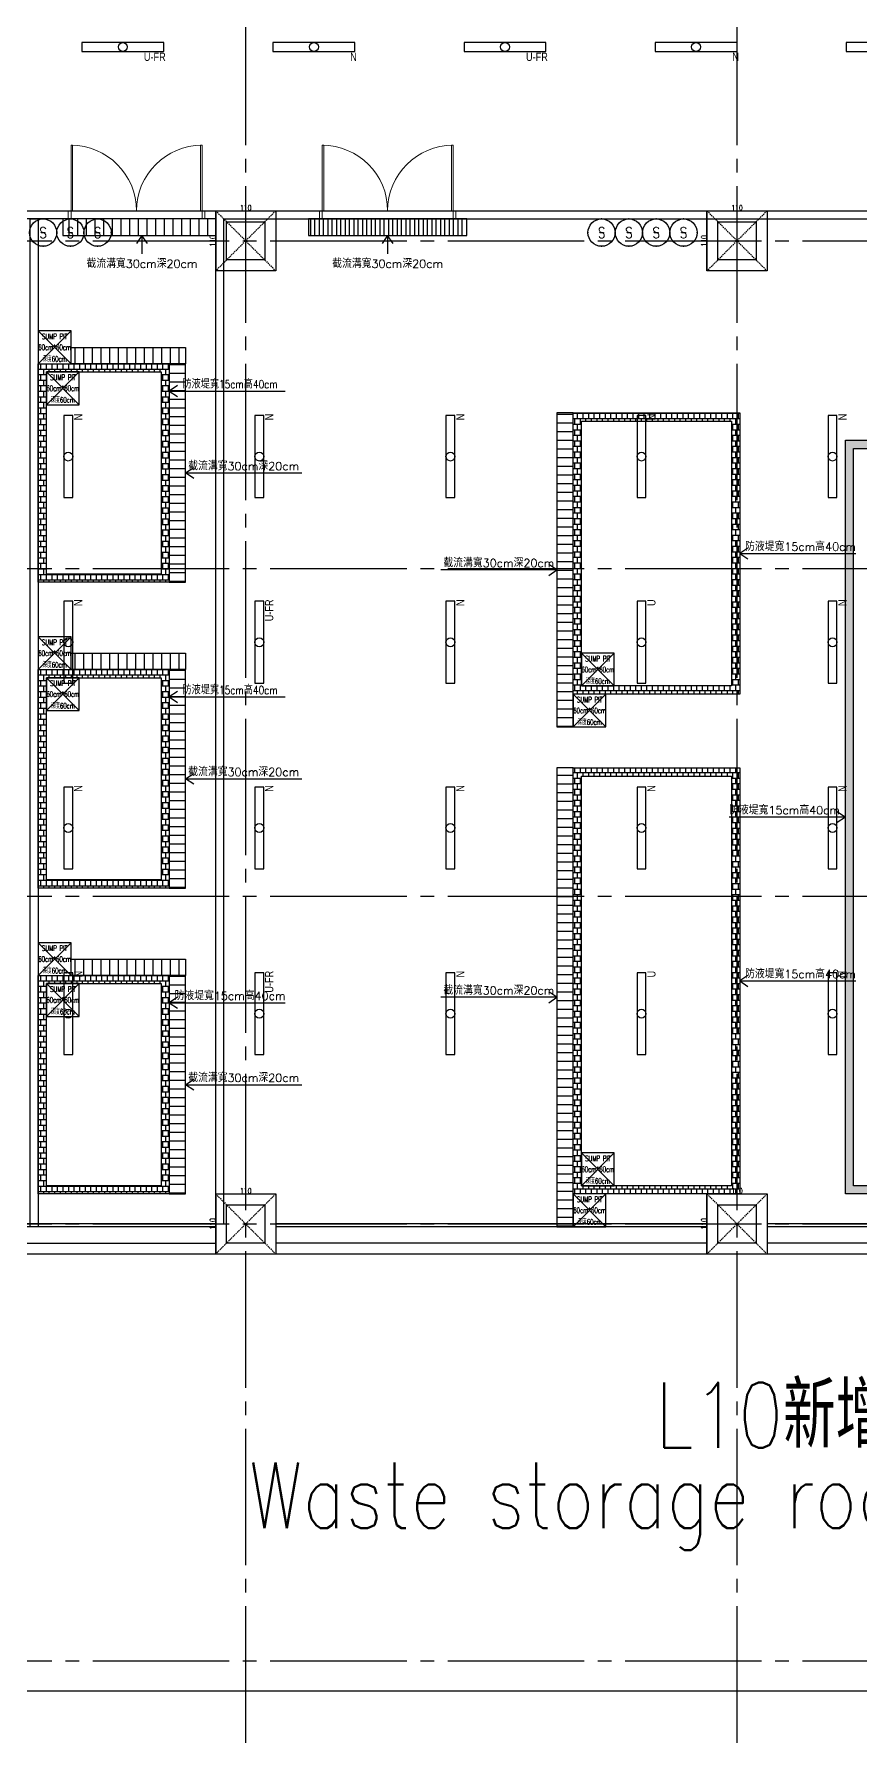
# Model space of a CAD drawing. Header units: millimetres. Extents: x -25195 to 195597, y 6477 to 112111.
# Drawn here: x 9572 to 11085, y 10600 to 13728 of the extents above; entities that cross this region are included whole.
import ezdxf
from ezdxf.enums import TextEntityAlignment as Align

# ---------------------------------------------------------------- set-up
doc = ezdxf.new("R2010")
doc.units = ezdxf.units.MM
doc.header["$LTSCALE"] = 100
doc.linetypes.add('X-N-FAB-L10$0$COL-CEN-LIN', pattern=[3.25, 2.5, -0.25, 0.25, -0.25])
doc.linetypes.add('X-N-FAB-L10$0$HIDDEN', pattern=[0.375, 0.25, -0.125])
for name, color, linetype in [('0-XREF', 7, 'Continuous'), ('188K-SM-06-F1-L10-ELEC-LIGHT-Y2257103$0$E-LIGHT(W)-N', 8, 'Continuous'), ('188K-SM-06-F1-L10-ELEC-LIGHT-Y2257103$0$E-LIGHT(W)-U FR', 8, 'Continuous'), ('188K-SM-06-F1-L10-ELEC-LIGHT-Y2257103$0$E-LIGHT(W)-U XLPE', 8, 'Continuous'), ('188K-SM-06-F1-L10-ELEC-LIGHT-Y2257103$0$E-LIGHT-SW', 8, 'Continuous'), ('X-N-FAB-L10$0$00-Dike', 8, 'Continuous'), ('X-N-FAB-L10$0$00-SUMP PIT', 8, 'Continuous'), ('X-N-FAB-L10$0$00-截流溝', 8, 'Continuous'), ('X-N-FAB-L10$0$00-門', 8, 'Continuous'), ('X-N-FAB-L10$0$08', 8, 'Continuous'), ('X-N-FAB-L10$0$200K新增範圍', 8, 'Continuous'), ('X-N-FAB-L10$0$4', 8, 'Continuous'), ('X-N-FAB-L10$0$A-WALL-IN', 8, 'Continuous'), ('X-N-FAB-L10$0$BEAM', 8, 'Continuous'), ('X-N-FAB-L10$0$BLOCK', 8, 'Continuous'), ('X-N-FAB-L10$0$CCL', 8, 'X-N-FAB-L10$0$COL-CEN-LIN'), ('X-N-FAB-L10$0$COL', 8, 'Continuous'), ('X-N-FAB-L10$0$COL-S', 8, 'Continuous'), ('X-N-FAB-L10$0$DOOR', 8, 'Continuous'), ('X-N-FAB-L10$0$DRAIN', 8, 'Continuous'), ('X-N-FAB-L10$0$TXT', 8, 'Continuous'), ('X-N-FAB-L10$0$TXT-C', 8, 'Continuous'), ('X-N-FAB-L10$0$TXT-CODE', 8, 'Continuous'), ('X-N-FAB-L10$0$WALL-P', 8, 'Continuous'), ('X-N-FAB-L10$0$WALL-RC', 8, 'Continuous')]:
    doc.layers.add(name, color=color, linetype=linetype)
doc.layers.add('188K-SM-06-F1-L10-ELEC-LIGHT-Y2257103$0$Defpoints-CAS', color=8, linetype='Continuous', plot=False)
doc.styles.add('188K-SM-06-F1-L10-ELEC-LIGHT-Y2257103$0$F12P8-SM-03-C40-ELEC-LIGHT-L209207$0$Standard', font='txt.shx', dxfattribs={"bigfont": 'chineset.shx'})
doc.styles.add('188K-SM-06-F1-L10-ELEC-LIGHT-Y2257103$0$Standard', font='arial.ttf')
doc.styles.add('X-N-FAB-L10$0$CHINA', font='simplex.shx', dxfattribs={"width": 0.75, "bigfont": 'chineset.shx'})
doc.styles.add('X-N-FAB-L10$0$DIM', font='simplex.shx', dxfattribs={"width": 0.67, "bigfont": 'chineset.shx'})
doc.styles.add('X-N-FAB-L10$0$STANDARD', font='SIMPLEX', dxfattribs={"bigfont": 'BIGFONT'})
doc.dimstyles.new('X-N-FAB-L10$0$JJP_005_defpoint', dxfattribs={"dimtxt": 20, "dimasz": 0.5, "dimexe": 0.5, "dimexo": 0.5, "dimgap": 0.5, "dimtad": 1, "dimdsep": 46, "dimtxsty": 'X-N-FAB-L10$0$DIM', "dimblk": 'X-N-FAB-L10$0$_None', "dimcen": 10, "dimclrd": 256, "dimclre": 256, "dimclrt": 256, "dimadec": 0, "dimazin": 0, "dimtfac": 1, "dimtix": 1, "dimtmove": 2, "dimatfit": 3, "dimldrblk": 'X-N-FAB-L10$0$_None', "dimfxl": 0.5, "dimtolj": 1, "dimtzin": 0, "dimarcsym": 0})

# ---------------------------------------------------------------- blocks, each defined once
blk = doc.blocks.new('*U80')
at = {"ltscale": 600}
blk.add_lwpolyline([(75, 8.1), (-75, 8.1), (-75, -8.1), (75, -8.1)], close=True, dxfattribs=at)
blk.add_circle((0, 0), 8.1, dxfattribs=at)
at = {"style": '188K-SM-06-F1-L10-ELEC-LIGHT-Y2257103$0$Standard', "width": 0.8}
blk.add_text('N', height=15, rotation=360, dxfattribs=at).set_placement((78.5, -18.1), align=Align.MIDDLE_RIGHT)
blk = doc.blocks.new('*U82')
at = {"ltscale": 600}
blk.add_lwpolyline([(-75, -8.1), (75, -8.1), (75, 8.1), (-75, 8.1)], close=True, dxfattribs=at)
blk.add_circle((0, 0), 8.1, dxfattribs=at)
at = {"style": '188K-SM-06-F1-L10-ELEC-LIGHT-Y2257103$0$Standard', "width": 0.8}
blk.add_text('U-FR', height=15, rotation=360, dxfattribs=at).set_placement((78.5, -18.1), align=Align.MIDDLE_RIGHT)
blk = doc.blocks.new('*U81')
at = {"ltscale": 600}
blk.add_lwpolyline([(-75, -8.1), (75, -8.1), (75, 8.1), (-75, 8.1)], close=True, dxfattribs=at)
blk.add_circle((0, 0), 8.1, dxfattribs=at)
at = {"style": '188K-SM-06-F1-L10-ELEC-LIGHT-Y2257103$0$Standard', "width": 0.8}
blk.add_text('U', height=15, rotation=360, dxfattribs=at).set_placement((78.5, -18.1), align=Align.MIDDLE_RIGHT)
blk = doc.blocks.new('*U74')
blk.add_circle((0, 0), 25)
at = {"layer": '188K-SM-06-F1-L10-ELEC-LIGHT-Y2257103$0$Defpoints-CAS'}
blk.add_lwpolyline([(-3.5, 0.46), (3.5, 0.46), (3.5, -0.46), (-3.5, -0.46)], close=True, dxfattribs=at)
for p in [(-25, 0), (0, 25), (25, 0), (0, -25)]:
    blk.add_point(p, dxfattribs=at)
at = {"style": '188K-SM-06-F1-L10-ELEC-LIGHT-Y2257103$0$F12P8-SM-03-C40-ELEC-LIGHT-L209207$0$Standard', "width": 0.8}
blk.add_text('S', height=20, dxfattribs=at).set_placement((0, 0), align=Align.MIDDLE_CENTER)
blk = doc.blocks.new('188K-SM-06-F1-L10-ELEC-LIGHT-Y2257103')
at = {"layer": '188K-SM-06-F1-L10-ELEC-LIGHT-Y2257103$0$E-LIGHT(W)-N'}
for p in [(10085, 13705), (10785, 13705)]:
    blk.add_blockref('*U80', p, dxfattribs=at)
at = {"layer": '188K-SM-06-F1-L10-ELEC-LIGHT-Y2257103$0$E-LIGHT(W)-N', "rotation": 90}
for p in [(9635, 12955), (9985, 12955), (10335, 12955), (10685, 12955), (11035, 12955), (9635, 12615), (10335, 12615), (11035, 12615), (9635, 12275), (9985, 12275), (10335, 12275), (10685, 12275), (11035, 12275), (9635, 11935), (10335, 11935), (11035, 11935)]:
    blk.add_blockref('*U80', p, dxfattribs=at)
at = {"layer": '188K-SM-06-F1-L10-ELEC-LIGHT-Y2257103$0$E-LIGHT(W)-U FR'}
for p in [(9735, 13705), (10435, 13705), (11135, 13705)]:
    blk.add_blockref('*U82', p, dxfattribs=at)
at = {"layer": '188K-SM-06-F1-L10-ELEC-LIGHT-Y2257103$0$E-LIGHT(W)-U FR', "rotation": 90}
for p in [(9985, 12615), (9985, 11935)]:
    blk.add_blockref('*U82', p, dxfattribs=at)
at = {"layer": '188K-SM-06-F1-L10-ELEC-LIGHT-Y2257103$0$E-LIGHT(W)-U XLPE', "rotation": 90}
for p in [(10685, 12615), (10685, 11935)]:
    blk.add_blockref('*U81', p, dxfattribs=at)
at = {"layer": '188K-SM-06-F1-L10-ELEC-LIGHT-Y2257103$0$E-LIGHT-SW'}
for p in [(9588.8, 13365), (9638.8, 13365), (9688.8, 13365), (10612, 13365), (10662, 13365), (10712, 13365), (10762, 13365)]:
    blk.add_blockref('*U74', p, dxfattribs=at)
blk = doc.blocks.new('*D153')
at = {"layer": 'DefPoints', "lineweight": -2, "transparency": 16777216}
blk.add_line((0, 0), (110, 0), dxfattribs=at)
at = {"layer": 'DefPoints', "color": 0, "transparency": 16777216}
for p in [(0, 0), (110, 0), (110, 0)]:
    blk.add_point(p, dxfattribs=at)
at = {"layer": 'DefPoints', "transparency": 16777216, "insert": (55, 5.5), "char_height": 10, "attachment_point": 5, "style": 'X-N-FAB-L10$0$DIM'}
blk.add_mtext('\\A1;110', dxfattribs=at)
blk = doc.blocks.new('X-N-FAB-L10$0$_None')
blk = doc.blocks.new('*D154')
at = {"layer": 'DefPoints', "lineweight": -2, "transparency": 16777216}
blk.add_line((0, 0), (0, -110), dxfattribs=at)
at = {"layer": 'DefPoints', "color": 0, "transparency": 16777216}
for p in [(0, 0), (0, -110), (0, -110)]:
    blk.add_point(p, dxfattribs=at)
at = {"layer": 'DefPoints', "transparency": 16777216, "insert": (-5.5, -55), "char_height": 10, "attachment_point": 5, "rotation": 90, "style": 'X-N-FAB-L10$0$DIM'}
blk.add_mtext('\\A1;110', dxfattribs=at)
blk = doc.blocks.new('X-N-FAB-L10$0$A$C5b9bb6f0')
at = {"layer": 'X-N-FAB-L10$0$WALL-P'}
for p, q in [((12574.1, 2714), (11784.1, 2714)), ((12574.1, 2709), (11784.1, 2709)), ((13474.1, 2714), (12684.1, 2714)), ((13474.1, 2709), (12684.1, 2709)), ((14374.1, 2714), (13584.1, 2714)), ((14374.1, 2709), (13584.1, 2709))]:
    blk.add_line(p, q, dxfattribs=at)
at = {"layer": 'X-N-FAB-L10$0$WALL-RC'}
for p, q in [((11784.1, 2679), (12574.1, 2679)), ((13474.1, 2679), (12684.1, 2679)), ((14374.1, 2679), (13584.1, 2679)), ((16284.1, 2659), (11449.1, 2659))]:
    blk.add_line(p, q, dxfattribs=at)
blk = doc.blocks.new('X-N-FAB-L10$0$A$Cf42b12f3')
at = {"layer": 'X-N-FAB-L10$0$DOOR', "lineweight": 0}
for p, q in [((0, 120), (0, 135)), ((0, 135), (5, 135)), ((5, 135), (5, 120)), ((250, 135), (245, 135)), ((245, 135), (245, 120)), ((250, 120), (250, 135)), ((5, 120), (0, 120)), ((5, 0), (5, 120)), ((5, 120), (8, 120)), ((8, 120), (8, 0)), ((242, 120), (242, 0)), ((245, 120), (242, 120)), ((245, 0), (245, 120)), ((245, 120), (250, 120)), ((8, 0), (5, 0)), ((242, 0), (245, 0))]:
    blk.add_line(p, q, dxfattribs=at)
for centre, start, end in [((5, 120), 270, 0), ((245, 120), 180, 270)]:
    blk.add_arc(centre, 120, start, end, dxfattribs=at)
blk = doc.blocks.new('X-N-FAB-L10$0$SUMP PIT')
at = {"layer": 'X-N-FAB-L10$0$08'}
for p, q in [((-30, 30), (30, -30)), ((-30, -30), (30, 30))]:
    blk.add_line(p, q, dxfattribs=at)
blk.add_lwpolyline([(-30, -30), (30, -30), (30, 30), (-30, 30)], close=True, dxfattribs=at)
at = {"layer": 'X-N-FAB-L10$0$TXT-C', "style": 'X-N-FAB-L10$0$STANDARD', "width": 0.6}
for s, p in [('60cm*60cm', (0, 0)), ('SUMP PIT', (0, 20)), ('深度60cm', (0, -20))]:
    blk.add_text(s, height=10, dxfattribs=at).set_placement(p, align=Align.MIDDLE)
blk = doc.blocks.new('X-N-FAB-L10$0$A$C1988aaf9')
at = {"layer": 'X-N-FAB-L10$0$00-Dike'}
h = blk.add_hatch(dxfattribs=at)
h.set_pattern_fill('AR-B88', color=256, scale=0.05)
h.set_pattern_definition([(0, (-3430, -10476.2), (0, 10.16), []), (90, (-3430, -10476.2), (-5.08, 10.16), [10.16, -10.16])])
h.paths.add_polyline_path([(5920, 1575), (6160, 1575), (6160, 1175), (5920, 1175)])
h.paths.add_polyline_path([(5935, 1560), (6145, 1560), (6145, 1190), (5935, 1190)], flags=16)
h = blk.add_hatch(dxfattribs=at)
h.set_pattern_fill('AR-B88', color=256, scale=0.05)
h.set_pattern_definition([(0, (-3280, -11237.5), (0, 10.16), []), (90, (-3280, -11237.5), (-5.08, 10.16), [10.16, -10.16])])
h.paths.add_polyline_path([(6900, 1485), (7205, 1485), (7205, 970), (6900, 970)])
h.paths.add_polyline_path([(6915, 1470), (7190, 1470), (7190, 985), (6915, 985)], flags=16)
h = blk.add_hatch(dxfattribs=at)
h.set_pattern_fill('AR-B88', color=256, scale=0.05)
h.set_pattern_definition([(0, (-5256.534, -11530), (0, 10.16), []), (90, (-5256.534, -11530), (-5.08, 10.16), [10.16, -10.16])])
h.paths.add_polyline_path([(7398.5, 1435), (7703.5, 1435), (7703.5, 55), (7398.5, 55)])
h.paths.add_polyline_path([(7413.5, 1420), (7688.5, 1420), (7688.5, 70), (7413.5, 70)], flags=16)
h = blk.add_hatch(dxfattribs=at)
h.set_pattern_fill('AR-B88', color=256, scale=0.05)
h.set_pattern_definition([(0, (-3430, -11036.2), (0, 10.16), []), (90, (-3430, -11036.2), (-5.08, 10.16), [10.16, -10.16])])
h.paths.add_polyline_path([(5920, 1015), (6160, 1015), (6160, 615), (5920, 615)])
h.paths.add_polyline_path([(5935, 1000), (6145, 1000), (6145, 630), (5935, 630)], flags=16)
h = blk.add_hatch(dxfattribs=at)
h.set_pattern_fill('AR-B88', color=256, scale=0.05)
h.set_pattern_definition([(0, (-3280, -12322.5), (0, 10.16), []), (90, (-3280, -12322.5), (-5.08, 10.16), [10.16, -10.16])])
h.paths.add_polyline_path([(6900, 835), (7205, 835), (7205, 55), (6900, 55)])
h.paths.add_polyline_path([(6915, 820), (7190, 820), (7190, 70), (6915, 70)], flags=16)
h = blk.add_hatch(dxfattribs=at)
h.set_pattern_fill('AR-B88', color=256, scale=0.05)
h.set_pattern_definition([(0, (-3430, -11596.2), (0, 10.16), []), (90, (-3430, -11596.2), (-5.08, 10.16), [10.16, -10.16])])
h.paths.add_polyline_path([(5920, 455), (6160, 455), (6160, 55), (5920, 55)])
h.paths.add_polyline_path([(5935, 440), (6145, 440), (6145, 70), (5935, 70)], flags=16)
at = {"layer": 'X-N-FAB-L10$0$00-截流溝'}
h = blk.add_hatch(dxfattribs=at)
h.set_pattern_fill('ANSI31', color=256, scale=5, angle=45)
h.set_pattern_definition([(90, (-8667.5, -11015), (-15.875, 3e-15), [])])
h.paths.add_polyline_path([(5965, 1810), (6245, 1810), (6245, 1840), (5965, 1840)])
h = blk.add_hatch(dxfattribs=at)
h.set_pattern_fill('ANSI31', color=256, scale=5, angle=45)
h.set_pattern_definition([(90, (-8217.5, -11015), (-15.875, 3e-15), [])])
h.paths.add_polyline_path([(6415, 1810), (6705, 1810), (6705, 1840), (6415, 1840)])
h = blk.add_hatch(dxfattribs=at)
h.set_pattern_fill('ANSI31', color=256, scale=5, angle=45)
h.set_pattern_definition([(90, (-9672.5, -11250), (-15.875, 3e-15), [])])
h.paths.add_polyline_path([(6190, 1575), (5980, 1575), (5980, 1605), (6190, 1605)])
h = blk.add_hatch(dxfattribs=at)
h.set_pattern_fill('ANSI31', color=256, scale=5, angle=-45)
h.set_pattern_definition([(360, (-6665, 14679.39), (6e-15, 15.875), [])])
h.paths.add_polyline_path([(6160, 1575), (6160, 1175), (6190, 1175), (6190, 1575)])
h = blk.add_hatch(dxfattribs=at)
h.set_pattern_fill('ANSI31', color=256, scale=5, angle=-45)
h.set_pattern_definition([(360, (-5955, 14921.923), (6e-15, 15.875), [])])
h.paths.add_polyline_path([(6870, 1485), (6870, 910), (6900, 910), (6900, 1485)])
h = blk.add_hatch(dxfattribs=at)
h.set_pattern_fill('ANSI31', color=256, scale=5, angle=45)
h.set_pattern_definition([(90, (-9672.5, -11810), (-15.875, 3e-15), [])])
h.paths.add_polyline_path([(6190, 1015), (5980, 1015), (5980, 1045), (6190, 1045)])
h = blk.add_hatch(dxfattribs=at)
h.set_pattern_fill('ANSI31', color=256, scale=5, angle=-45)
h.set_pattern_definition([(360, (-6665, 14119.39), (6e-15, 15.875), [])])
h.paths.add_polyline_path([(6160, 1015), (6160, 615), (6190, 615), (6190, 1015)])
h = blk.add_hatch(dxfattribs=at)
h.set_pattern_fill('ANSI31', color=256, scale=5, angle=-45)
h.set_pattern_definition([(360, (-5955, 14006.923), (6e-15, 15.875), [])])
h.paths.add_polyline_path([(6870, 835), (6870, -5), (6900, -5), (6900, 835)])
h = blk.add_hatch(dxfattribs=at)
h.set_pattern_fill('ANSI31', color=256, scale=5, angle=45)
h.set_pattern_definition([(90, (-9672.5, -12370), (-15.875, 3e-15), [])])
h.paths.add_polyline_path([(6190, 455), (5980, 455), (5980, 485), (6190, 485)])
h = blk.add_hatch(dxfattribs=at)
h.set_pattern_fill('ANSI31', color=256, scale=5, angle=-45)
h.set_pattern_definition([(360, (-6665, 13559.39), (6e-15, 15.875), [])])
h.paths.add_polyline_path([(6160, 455), (6160, 55), (6190, 55), (6190, 455)])
at = {"layer": 'X-N-FAB-L10$0$00-Dike'}
for points in [[(5920, 1575), (6160, 1575), (6160, 1175), (5920, 1175)], [(5935, 1560), (6145, 1560), (6145, 1190), (5935, 1190)], [(6900, 1485), (7205, 1485), (7205, 970), (6900, 970)], [(6915, 1470), (7190, 1470), (7190, 985), (6915, 985)], [(7398.5, 1435), (7703.5, 1435), (7703.5, 55), (7398.5, 55)], [(7413.5, 1420), (7688.5, 1420), (7688.5, 70), (7413.5, 70)], [(5920, 1015), (6160, 1015), (6160, 615), (5920, 615)], [(5935, 1000), (6145, 1000), (6145, 630), (5935, 630)], [(6900, 835), (7205, 835), (7205, 55), (6900, 55)], [(6915, 820), (7190, 820), (7190, 70), (6915, 70)], [(5920, 455), (6160, 455), (6160, 55), (5920, 55)], [(5935, 440), (6145, 440), (6145, 70), (5935, 70)]]:
    blk.add_lwpolyline(points, close=True, dxfattribs=at)
for points in [[(6175, 1535), (6160, 1525), (6175, 1515)], [(6160, 1525), (6372.6, 1525)], [(7220, 1237.5), (7205, 1227.5), (7220, 1217.5)], [(6175, 975), (6160, 965), (6175, 955)], [(6160, 965), (6372.6, 965)], [(7383.5, 755), (7398.5, 745), (7383.5, 735)], [(7220, 455), (7205, 445), (7220, 435)]]:
    blk.add_lwpolyline(points, dxfattribs=at)
at = {"layer": 'X-N-FAB-L10$0$00-截流溝'}
for points in [[(5965, 1810), (6245, 1810), (6245, 1840), (5965, 1840)], [(6415, 1810), (6705, 1810), (6705, 1840), (6415, 1840)], [(6190, 1575), (5980, 1575), (5980, 1605), (6190, 1605)], [(6160, 1575), (6160, 1175), (6190, 1175), (6190, 1575)], [(6870, 1485), (6870, 910), (6900, 910), (6900, 1485)], [(6190, 1015), (5980, 1015), (5980, 1045), (6190, 1045)], [(6160, 1015), (6160, 615), (6190, 615), (6190, 1015)], [(6870, 835), (6870, -5), (6900, -5), (6900, 835)], [(6190, 455), (5980, 455), (5980, 485), (6190, 485)], [(6160, 455), (6160, 55), (6190, 55), (6190, 455)]]:
    blk.add_lwpolyline(points, close=True, dxfattribs=at)
for points in [[(6120, 1795), (6110, 1810), (6100, 1795)], [(6110, 1810), (6110, 1776.2)], [(6570, 1795), (6560, 1810), (6550, 1795)], [(6560, 1810), (6560, 1776.2)]]:
    blk.add_lwpolyline(points, dxfattribs=at)
at = {"layer": 'X-N-FAB-L10$0$00-門', "lineweight": 0}
for p, q in [((5985, 1840), (5990, 1840)), ((6235, 1840), (6230, 1840)), ((6435, 1840), (6440, 1840)), ((6685, 1840), (6680, 1840))]:
    blk.add_line(p, q, dxfattribs=at)
at = {"layer": 'X-N-FAB-L10$0$A-WALL-IN'}
blk.add_lwpolyline([(5905, 1840), (5920, 1840), (5920, -5), (5905, -5)], close=True, dxfattribs=at)
at = {"layer": 'X-N-FAB-L10$0$TXT'}
for points in [[(6205, 1365), (6190, 1375), (6205, 1385)], [(6190, 1375), (6402.6, 1375)], [(7205, 1227.5), (7417.6, 1227.5)], [(6870, 1197.5), (6657.4, 1197.5)], [(6855, 1187.5), (6870, 1197.5), (6855, 1207.5)], [(6205, 805), (6190, 815), (6205, 825)], [(6190, 815), (6402.6, 815)], [(7398.5, 745), (7185.9, 745)], [(7205, 445), (7417.6, 445)], [(6175, 415), (6160, 405), (6175, 395)], [(6870, 415), (6657.4, 415)], [(6855, 405), (6870, 415), (6855, 425)], [(6160, 405), (6372.6, 405)], [(6205, 245), (6190, 255), (6205, 265)], [(6190, 255), (6402.6, 255)]]:
    blk.add_lwpolyline(points, dxfattribs=at)
at = {"layer": 'X-N-FAB-L10$0$00-SUMP PIT'}
for p in [(5950, 1605), (5965, 1530), (5950, 1045), (6945, 1015), (5965, 970), (6930, 940), (5950, 485), (5965, 410), (6945, 100), (6930, 25)]:
    blk.add_blockref('X-N-FAB-L10$0$SUMP PIT', p, dxfattribs=at)
at = {"layer": 'X-N-FAB-L10$0$00-Dike', "style": 'X-N-FAB-L10$0$STANDARD', "width": 0.8}
for p in [(6271.3, 1530), (6271.3, 970)]:
    blk.add_text('防液堤寬15cm高40cm', height=15, dxfattribs=at).set_placement(p, align=Align.CENTER)
at = {"layer": 'X-N-FAB-L10$0$TXT', "style": 'X-N-FAB-L10$0$CHINA'}
for p in [(6110, 1760), (6560, 1760)]:
    blk.add_text('截流溝寬30cm深20cm', height=15, dxfattribs=at).set_placement(p, align=Align.MIDDLE)
for s, p in [('截流溝寬30cm深20cm', (6296.3, 1380)), ('防液堤寬15cm高40cm', (7316.3, 1232.5)), ('截流溝寬30cm深20cm', (6763.7, 1202.5)), ('截流溝寬30cm深20cm', (6296.3, 820)), ('防液堤寬15cm高40cm', (7287.2, 750)), ('防液堤寬15cm高40cm', (7316.3, 450)), ('防液堤寬15cm高40cm', (6271.3, 410)), ('截流溝寬30cm深20cm', (6763.7, 420)), ('截流溝寬30cm深20cm', (6296.3, 260))]:
    blk.add_text(s, height=15, dxfattribs=at).set_placement(p, align=Align.CENTER)
blk = doc.blocks.new('X-N-FAB-L10$0$A$C969652c4')
at = {"layer": 'X-N-FAB-L10$0$08'}
h = blk.add_hatch(dxfattribs=at)
h.set_pattern_fill('ANSI31', color=256, scale=5, angle=45)
h.set_pattern_definition([(90, (-6462.5, -10840), (-15.875, 3e-15), [])])
h.paths.add_polyline_path([(8170, 1985), (8460, 1985), (8460, 2015), (8170, 2015)])
at = {"layer": 'X-N-FAB-L10$0$A-WALL-IN'}
for points in [[(6840, 211), (6840, 2030), (10440, 2030)], [(8000, 170), (8000, 2015), (6855, 2015), (6855, 170)], [(8015, 175), (8015, 2015), (10145, 2015), (10145, 175)], [(8015, 175), (8015, 2015), (10145, 2015), (10145, 175)]]:
    blk.add_lwpolyline(points, dxfattribs=at)
at = {"layer": 'X-N-FAB-L10$0$DRAIN'}
blk.add_lwpolyline([(8170, 1985), (8460, 1985), (8460, 2015), (8170, 2015)], close=True, dxfattribs=at)
at = {"layer": 'X-N-FAB-L10$0$200K新增範圍'}
blk.add_blockref('X-N-FAB-L10$0$A$C1988aaf9', (1755, 175), dxfattribs=at)
at = {"layer": 'X-N-FAB-L10$0$200K新增範圍', "xscale": -1, "rotation": 180}
for p in [(7730, 2150), (8190, 2150)]:
    blk.add_blockref('X-N-FAB-L10$0$A$Cf42b12f3', p, dxfattribs=at)
blk = doc.blocks.new('*U152')
at = {"layer": 'DefPoints', "linetype": 'X-N-FAB-L10$0$HIDDEN', "ltscale": 0.1}
for p, q in [((110, 0), (0, -110)), ((0, 0), (110, -110))]:
    blk.add_line(p, q, dxfattribs=at)
at = {"layer": 'X-N-FAB-L10$0$COL', "ltscale": 0.1}
blk.add_lwpolyline([(0, 0), (110, 0), (110, -110), (0, -110)], close=True, dxfattribs=at)
at = {"layer": 'DefPoints'}
dim = blk.add_linear_dim(base=(0, -110), p1=(0, 0), p2=(0, -110), angle=90, dimstyle='X-N-FAB-L10$0$JJP_005_defpoint', override={"dimtxt": 10}, dxfattribs=at)
dim.commit()
dim.dimension.update_dxf_attribs({"geometry": '*D154', "text_midpoint": (-5.5, -55)})
dim = blk.add_linear_dim(base=(110, 0), p1=(0, 0), p2=(110, 0), dimstyle='X-N-FAB-L10$0$JJP_005_defpoint', override={"dimtxt": 10}, dxfattribs=at)
dim.commit()
dim.dimension.update_dxf_attribs({"geometry": '*D153', "text_midpoint": (55, 5.5)})
blk = doc.blocks.new('X-N-FAB-L10$0$A$C467ba2ca')
at = {"layer": 'X-N-FAB-L10$0$CCL'}
for p, q in [((-17050, 0), (-17050, 9160)), ((-17050, 0), (-17050, 9160)), ((-16150, 0), (-16150, 9160)), ((-27730, 2750), (360, 2750)), ((-27730, 2150), (360, 2150)), ((-27730, 1550), (360, 1550)), ((-27730, 950), (360, 950)), ((-27730, 150), (360, 150))]:
    blk.add_line(p, q, dxfattribs=at)
at = {"layer": 'X-N-FAB-L10$0$COL-S'}
for points in [[(-17085, 2785), (-17015, 2785), (-17015, 2715), (-17085, 2715)], [(-16185, 2785), (-16115, 2785), (-16115, 2715), (-16185, 2715)], [(-17085, 985), (-17015, 985), (-17015, 915), (-17085, 915)], [(-16185, 985), (-16115, 985), (-16115, 915), (-16185, 915)]]:
    blk.add_lwpolyline(points, close=True, dxfattribs=at)
at = {"layer": 'X-N-FAB-L10$0$BEAM'}
for p in [(-17105, 2805), (-16205, 2805), (-17105, 1005), (-16205, 1005)]:
    blk.add_blockref('*U152', p, dxfattribs=at)
blk = doc.blocks.new('X-N-FAB-L10')
at = {"layer": 'X-N-FAB-L10$0$4'}
blk.add_lwpolyline([(9005, 10695), (13435, 10695), (13435, 11495), (9005, 11495)], close=True, dxfattribs=at)
at = {"layer": 'X-N-FAB-L10$0$COL-S'}
for points in [[(9925, 11585), (9995, 11585), (9995, 11515), (9925, 11515)], [(10825, 11585), (10895, 11585), (10895, 11515), (10825, 11515)]]:
    blk.add_lwpolyline(points, close=True, dxfattribs=at)
for name, p in [('X-N-FAB-L10$0$A$C5b9bb6f0', (-2669.1, 8836)), ('X-N-FAB-L10$0$A$C969652c4', (1905, 11375))]:
    blk.add_blockref(name, p)
at = {"layer": 'X-N-FAB-L10$0$BEAM'}
for p in [(9905, 11605), (10805, 11605)]:
    blk.add_blockref('*U152', p, dxfattribs=at)
at = {"layer": 'X-N-FAB-L10$0$BLOCK'}
blk.add_blockref('X-N-FAB-L10$0$A$C467ba2ca', (27010, 10600), dxfattribs=at)
at = {"layer": 'X-N-FAB-L10$0$TXT-CODE', "style": 'X-N-FAB-L10$0$CHINA', "width": 0.8}
for s, p in [('L10新增樓板將現況洞填起', (11307.3, 11200)), ('Waste storage room A、B(350㎡)+法定停車格', (11307.3, 11053))]:
    blk.add_text(s, height=120, dxfattribs=at).set_placement(p, align=Align.MIDDLE_CENTER)

msp = doc.modelspace()

# ---------------------------------------------------------------- block references
at = {"layer": '0-XREF'}
for name in ['X-N-FAB-L10', '188K-SM-06-F1-L10-ELEC-LIGHT-Y2257103']:
    msp.add_blockref(name, (0, 0), dxfattribs=at)

doc.saveas('drawing.dxf')
